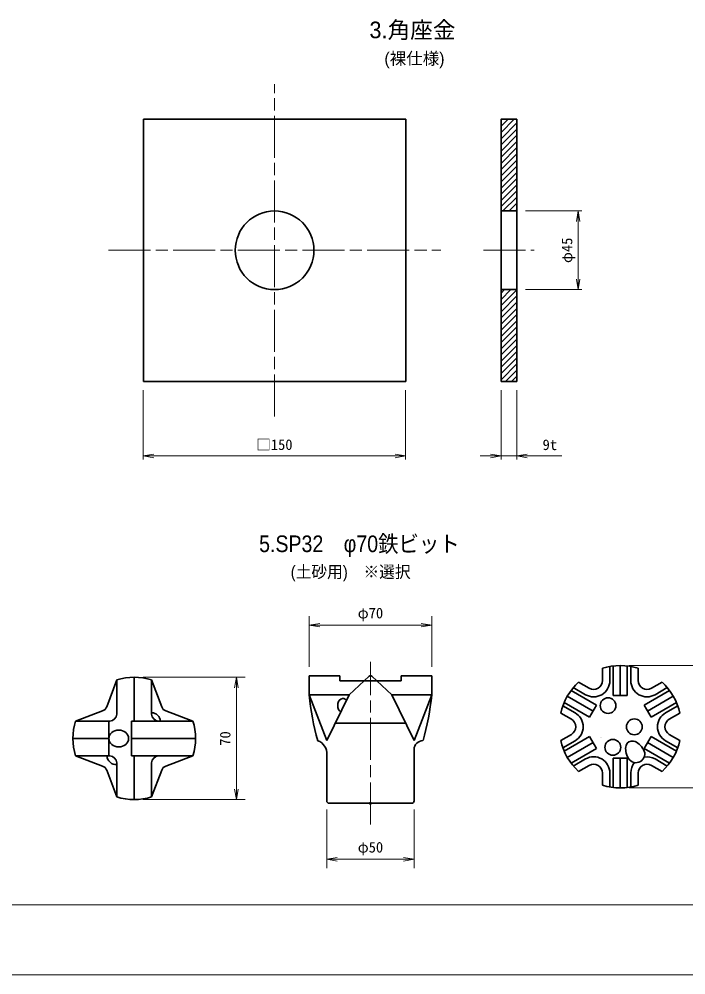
# Model space of a CAD drawing. Units: millimetres at full size, sheet at 1:2; details may follow other scales. Extents: x 0 to 1680, y 1377 to 2565.
# Drawn here: x 574 to 955, y 1377 to 1924 of the extents above; entities that cross this region are included whole.
import ezdxf
from ezdxf.enums import TextEntityAlignment as Align

# ---------------------------------------------------------------- set-up
doc = ezdxf.new("R2010")
doc.units = ezdxf.units.MM
doc.header["$LTSCALE"] = 2
doc.header["$PDMODE"] = 32
doc.header["$PDSIZE"] = 1
doc.linetypes.add('CHAIN', pattern=[18.5, 12, -1.5, 3.5, -1.5])
for name, color, linetype, lineweight in [('1外形線', 7, 'Continuous', 35), ('2細い実線', 3, 'Continuous', 20), ('4中心線', 1, 'CHAIN', 13), ('6寸法線', 4, 'Continuous', 13), ('7 枠・タイトル', 7, 'Continuous', 13)]:
    doc.layers.add(name, color=color, linetype=linetype, lineweight=lineweight)
doc.styles.add('ＭＳ ゴシック', font='')
doc.styles.add('ＭＳ Ｐゴシック', font='')
doc.styles.get('ＭＳ ゴシック').set_extended_font_data('MS Gothic')
doc.styles.get('ＭＳ Ｐゴシック').set_extended_font_data('MS PGothic')
pattern_1 = [(45, (271.497, 881.418), (-1.76777, 1.76777), [])]

# ---------------------------------------------------------------- blocks, each defined once
blk = doc.blocks.new('open_arrow')
at = {"color": 0, "linetype": 'Continuous', "lineweight": -2}
blk.add_lwpolyline([(7.5, 1.25), (0, 0), (7.5, -1.25)], dxfattribs=at)

msp = doc.modelspace()

# ---------------------------------------------------------------- hatches: boundary and pattern name
at = {"layer": '2細い実線'}
h = msp.add_hatch(dxfattribs=at)
h.set_pattern_fill('USER', color=256, style=0, pattern_type=2)
h.set_pattern_definition(pattern_1)
h.paths.add_polyline_path([(858.295, 1866.319), (849.295, 1866.319), (849.295, 1813.819), (858.295, 1813.819)])
h = msp.add_hatch(dxfattribs=at)
h.set_pattern_fill('USER', color=256, style=0, pattern_type=2)
h.set_pattern_definition(pattern_1)
h.paths.add_polyline_path([(858.295, 1768.819), (849.295, 1768.819), (849.295, 1716.319), (858.295, 1716.319)])

# ---------------------------------------------------------------- linework, layer by layer
at = {"layer": '1外形線'}
for p, q in [((794.774, 1866.319), (644.774, 1866.319)), ((644.774, 1866.319), (644.774, 1716.319)), ((794.774, 1716.319), (794.774, 1866.319)), ((849.295, 1813.819), (858.295, 1813.819)), ((849.295, 1768.819), (858.295, 1768.819)), ((644.774, 1716.319), (794.774, 1716.319)), ((911.526, 1553.203), (911.526, 1545.119)), ((913.526, 1553.492), (913.526, 1536.721)), ((917.526, 1553.721), (917.526, 1536.721)), ((921.526, 1536.721), (921.526, 1553.492)), ((923.526, 1553.203), (923.526, 1545.119)), ((739.564, 1547.964), (757.064, 1547.964)), ((739.564, 1547.964), (739.564, 1536.964)), ((757.064, 1547.964), (757.064, 1544.964)), ((762.498, 1536.966), (773.865, 1547.642)), ((786.925, 1536.966), (775.337, 1547.642)), ((808.101, 1547.964), (792.139, 1547.964)), ((792.139, 1547.964), (792.139, 1544.964)), ((792.283, 1547.966), (809.639, 1547.966)), ((809.639, 1547.966), (809.639, 1536.966)), ((907.269, 1552.185), (907.269, 1545.131)), ((927.782, 1552.185), (927.782, 1545.131)), ((629.468, 1545.518), (623.735, 1530.145)), ((629.468, 1526.045), (629.468, 1545.518)), ((639.468, 1522.045), (639.468, 1547.045)), ((649.468, 1526.045), (649.468, 1545.518)), ((649.468, 1545.518), (655.201, 1530.145)), ((769.823, 1544.964), (757.064, 1544.964)), ((769.187, 1544.964), (780.015, 1544.964)), ((779.379, 1544.964), (792.139, 1544.964)), ((893.661, 1544.323), (899.771, 1540.8)), ((941.39, 1544.323), (935.28, 1540.8)), ((739.563, 1536.966), (749.597, 1510.796)), ((756.397, 1536.966), (739.563, 1536.966)), ((739.563, 1536.966), (762.498, 1536.966)), ((741.101, 1536.964), (757.744, 1536.964)), ((762.498, 1536.966), (749.597, 1510.796)), ((786.925, 1536.966), (799.601, 1510.836)), ((809.639, 1536.966), (786.925, 1536.966)), ((807.881, 1536.964), (791.458, 1536.964)), ((792.729, 1536.966), (809.639, 1536.966)), ((809.639, 1536.966), (799.601, 1510.836)), ((889.402, 1539.556), (903.931, 1531.178)), ((890.652, 1541.145), (897.655, 1537.106)), ((921.526, 1536.721), (913.526, 1536.721)), ((931.12, 1531.178), (945.649, 1539.556)), ((944.399, 1541.145), (937.396, 1537.106)), ((899.934, 1524.248), (885.406, 1532.626)), ((887.206, 1536.206), (901.932, 1527.713)), ((899.934, 1524.248), (903.931, 1531.178)), ((931.12, 1531.178), (935.117, 1524.248)), ((947.845, 1536.206), (933.119, 1527.713)), ((949.645, 1532.626), (935.117, 1524.248)), ((605.957, 1522.045), (621.384, 1527.794)), ((672.969, 1522.046), (657.551, 1527.795)), ((883.416, 1526.566), (889.525, 1523.04)), ((884.662, 1530.762), (891.663, 1526.721)), ((950.389, 1530.762), (943.388, 1526.721)), ((951.635, 1526.566), (945.526, 1523.04)), ((605.957, 1522.045), (625.468, 1522.045)), ((624.968, 1522.045), (624.968, 1502.045)), ((624.968, 1522.045), (624.968, 1502.045)), ((653.968, 1522.045), (637.968, 1522.045)), ((637.968, 1502.045), (637.968, 1522.045)), ((673.104, 1522.045), (653.468, 1522.045)), ((754.498, 1520.738), (794.797, 1520.738)), ((604.429, 1512.045), (624.968, 1512.045)), ((611.448, 1512.045), (605.448, 1512.045)), ((637.968, 1512.045), (674.629, 1512.044)), ((799.603, 1510.828), (799.603, 1510.796)), ((883.416, 1510.876), (889.525, 1514.402)), ((884.662, 1506.681), (891.663, 1510.722)), ((899.934, 1513.195), (885.406, 1504.817)), ((887.206, 1501.237), (901.932, 1509.729)), ((899.934, 1513.195), (903.931, 1506.264)), ((931.12, 1506.264), (935.117, 1513.195)), ((947.845, 1501.237), (933.119, 1509.729)), ((949.645, 1504.817), (935.117, 1513.195)), ((950.389, 1506.681), (943.388, 1510.722)), ((951.635, 1510.876), (945.526, 1514.402)), ((799.603, 1476.466), (799.603, 1505.796)), ((889.402, 1497.887), (903.931, 1506.264)), ((931.12, 1506.264), (945.649, 1497.887)), ((605.957, 1502.045), (625.468, 1502.045)), ((605.957, 1502.045), (621.384, 1496.296)), ((653.968, 1502.045), (637.968, 1502.045)), ((639.467, 1477.045), (639.468, 1502.045)), ((673.1, 1502.045), (653.468, 1502.045)), ((673.1, 1502.045), (657.551, 1496.297)), ((749.599, 1502.736), (749.599, 1476.466)), ((890.652, 1496.298), (897.655, 1500.337)), ((921.526, 1500.721), (913.526, 1500.721)), ((913.526, 1483.951), (913.526, 1500.721)), ((917.526, 1483.721), (917.526, 1500.721)), ((921.526, 1500.721), (921.526, 1483.951)), ((944.399, 1496.298), (937.396, 1500.337)), ((629.468, 1478.572), (623.735, 1493.946)), ((629.468, 1498.045), (629.468, 1478.572)), ((649.468, 1498.045), (649.468, 1478.572)), ((649.468, 1478.572), (655.201, 1493.946)), ((893.661, 1493.119), (899.771, 1496.643)), ((941.39, 1493.119), (935.28, 1496.643)), ((907.269, 1485.258), (907.269, 1492.312)), ((911.526, 1484.24), (911.526, 1492.323)), ((923.526, 1484.24), (923.526, 1492.323)), ((927.782, 1485.258), (927.782, 1492.312)), ((751.099, 1474.966), (798.103, 1474.966)), ((754.54, 1474.966), (794.547, 1474.966))]:
    msp.add_line(p, q, dxfattribs=at)
msp.add_lwpolyline([(849.295, 1716.319), (858.295, 1716.319), (858.295, 1866.319), (849.295, 1866.319)], close=True, dxfattribs=at)
for centre, radius in [((719.774, 1791.319), 22.5), ((910.523, 1530.842), 4.5), ((925.526, 1518.721), 4.5), ((913.247, 1506.976), 4.5)]:
    msp.add_circle(centre, radius, dxfattribs=at)
for centre, radius, start, end in [((917.526, 1518.721), 35, 72.95921, 107.04079), ((917.526, 1518.721), 35, 72.95921, 107.04079), ((774.601, 1546.964), 1, 42.63257, 137.36775), ((639.468, 1513.545), 33.5, 72.63197, 107.36793), ((917.526, 1518.721), 35, 132.98887, 167.04758), ((902.276, 1545.119), 9.25, 240.02966, 0), ((902.269, 1545.131), 5, 240.02966, 0), ((932.776, 1545.119), 9.25, 180, 299.97034), ((932.782, 1545.131), 5, 180, 299.97034), ((917.526, 1518.721), 35, 12.95242, 47.01113), ((889.814, 1551.683), 150.97, 185.59421, 195.71514), ((659.306, 1551.702), 151.054, 344.28785, 354.40158), ((619.987, 1531.542), 4, 290.45239, 339.5483), ((625.468, 1526.045), 4, 270.00022, 0.00022), ((649.231, 1521.46), 5.35, 6.28089, 87.46485), ((653.468, 1526.045), 4, 180, 270), ((658.949, 1531.543), 4, 200.45355, 249.54946), ((887.039, 1518.71), 9.25, 0.07124, 60.00679), ((948.012, 1518.71), 9.25, 119.99321, 179.92876), ((637.929, 1512.045), 33.5, 162.63265, 197.36868), ((641.129, 1512.052), 33.5, 342.62008, 17.35612), ((887.026, 1518.71), 5, 0.02162, 60.00679), ((948.026, 1518.71), 5, 119.99321, 179.97838), ((887.026, 1518.733), 5, 299.99321, 359.97838), ((887.039, 1518.733), 9.25, 299.99321, 359.92876), ((948.012, 1518.733), 9.25, 180.07124, 240.00679), ((948.026, 1518.733), 5, 180.02162, 240.00679), ((741.807, 1503.442), 7.824, 354.82547, 69.96348), ((804.603, 1505.796), 5, 90, 180), ((917.526, 1518.721), 35, 192.95242, 227.01113), ((917.526, 1518.721), 12.5, 209.97034, 210.03347), ((917.53, 1518.714), 12.5, 209.93306, 209.99619), ((917.526, 1518.721), 35, 312.98887, 347.04758), ((917.526, 1518.721), 14, 268.44038, 270), ((917.53, 1518.714), 12.5, 269.98135, 270.70047), ((926.508, 1503.172), 5, 210.01483, 30.01483), ((629.149, 1502.329), 5.223, 183.11902, 273.49785), ((625.468, 1498.045), 4, 360, 90), ((653.468, 1498.045), 4, 90.00022, 180.00022), ((902.276, 1492.323), 9.25, 0, 119.97034), ((932.776, 1492.323), 9.25, 140.20769, 180), ((932.776, 1492.323), 9.25, 60.02966, 99.82196), ((619.987, 1492.549), 4, 20.4517, 69.54761), ((658.949, 1492.549), 4, 110.45261, 159.54851), ((902.269, 1492.312), 5, 0, 119.97034), ((932.782, 1492.312), 5, 60.02966, 180), ((917.526, 1518.721), 35, 252.95921, 287.04079), ((639.468, 1510.545), 33.5, 252.63241, 287.36837), ((751.099, 1476.466), 1.5, 180, 270), ((798.103, 1476.466), 1.5, 270, 0)]:
    msp.add_arc(centre, radius, start, end, dxfattribs=at)
for centre, major_axis, ratio, start_param, end_param in [((758.899, 1530.938), (0, 3.991), 0.751418, 5.5269112, 7.8539816), ((758.899, 1530.938), (0, 4.123), 0.727508, 1.5707963, 2.7199749), ((926.508, 1503.172), (4.057, -7.022), 0.616523, 1.5707963, 4.712389)]:
    msp.add_ellipse(centre, major_axis=major_axis, ratio=ratio, start_param=start_param, end_param=end_param, dxfattribs=at)
msp.add_ellipse((630.623, 1512.045), major_axis=(5.655, 0), ratio=0.845991, dxfattribs=at)
msp.add_point((774.543, 1474.964), dxfattribs=at)
at = {"layer": '4中心線'}
for p, q in [((719.774, 1696.319), (719.774, 1886.319)), ((624.774, 1791.319), (814.774, 1791.319)), ((839.295, 1791.319), (868.295, 1791.319)), ((774.601, 1462.843), (774.601, 1555.897))]:
    msp.add_line(p, q, dxfattribs=at)
at = {"layer": '6寸法線'}
for p, q in [((863.375, 1813.819), (895.427, 1813.819)), ((893.427, 1813.819), (893.427, 1768.819)), ((863.375, 1768.819), (895.427, 1768.819)), ((644.704, 1711.239), (644.704, 1671.685)), ((794.704, 1711.239), (794.704, 1671.685)), ((849.295, 1711.239), (849.295, 1671.685)), ((858.295, 1711.239), (858.295, 1671.685)), ((644.704, 1673.685), (794.704, 1673.685)), ((837.295, 1673.685), (884.102, 1673.685)), ((739.564, 1553.044), (739.564, 1581.947)), ((809.639, 1553.046), (809.639, 1581.947)), ((739.564, 1576.867), (809.639, 1576.867)), ((922.606, 1553.721), (973.749, 1553.721)), ((644.548, 1547.045), (702.995, 1547.045)), ((697.915, 1547.045), (697.915, 1477.045)), ((922.606, 1483.721), (973.749, 1483.721)), ((644.547, 1477.045), (702.995, 1477.045)), ((749.599, 1471.386), (749.599, 1437.834)), ((799.603, 1471.386), (799.603, 1437.834)), ((749.599, 1442.914), (799.603, 1442.914))]:
    msp.add_line(p, q, dxfattribs=at)
at = {"layer": '7 枠・タイトル'}
for p, q in [((40, 1416.798), (1640, 1416.798)), ((0, 1376.798), (1680, 1376.798))]:
    msp.add_line(p, q, dxfattribs=at)

# ---------------------------------------------------------------- block references
at = {"layer": '6寸法線', "xscale": 0.8, "yscale": 0.8}
for p, rotation in [((893.427, 1813.819), 270), ((893.427, 1768.819), 90), ((794.704, 1673.685), 180), ((849.295, 1673.685), 180), ((809.639, 1576.867), 180), ((697.915, 1547.045), 270), ((697.915, 1477.045), 90), ((799.603, 1442.914), 180)]:
    msp.add_blockref('open_arrow', p, dxfattribs=dict(at, rotation=rotation))
for p in [(644.704, 1673.685), (858.295, 1673.685), (739.564, 1576.867), (749.599, 1442.914)]:
    msp.add_blockref('open_arrow', p, dxfattribs=at)

# ---------------------------------------------------------------- texts
at = {"layer": '6寸法線', "style": 'ＭＳ ゴシック'}
for s, p in [('φ45', (887.027, 1791.319)), ('70', (691.515, 1512.045))]:
    msp.add_text(s, height=6.076, rotation=90, dxfattribs=at).set_placement(p, align=Align.MIDDLE_CENTER)
for s, p in [('□150', (719.704, 1680.15)), ('9t', (877.198, 1680.085)), ('φ70', (774.602, 1583.787)), ('φ50', (774.601, 1449.833))]:
    msp.add_text(s, height=6.076, dxfattribs=at).set_placement(p, align=Align.MIDDLE_CENTER)
at = {"layer": '7 枠・タイトル', "style": 'ＭＳ Ｐゴシック'}
msp.add_text('3.角座金', height=9.501, dxfattribs=at).set_placement((823.265, 1917.422), align=Align.MIDDLE_RIGHT)
msp.add_text('(裸仕様)', height=6.928, dxfattribs=at).set_placement((799.784, 1901.075), align=Align.MIDDLE_CENTER)
for s, height, width, p in [('5.SP32\u3000φ70鉄ビット', 9.501, 0.9, (768.287, 1623.426)), ('(土砂用)\u3000※選択', 6.928, 0.95, (763.271, 1607.41))]:
    msp.add_text(s, height=height, dxfattribs=dict(at, width=width)).set_placement(p, align=Align.MIDDLE_CENTER)

doc.saveas('drawing.dxf')
